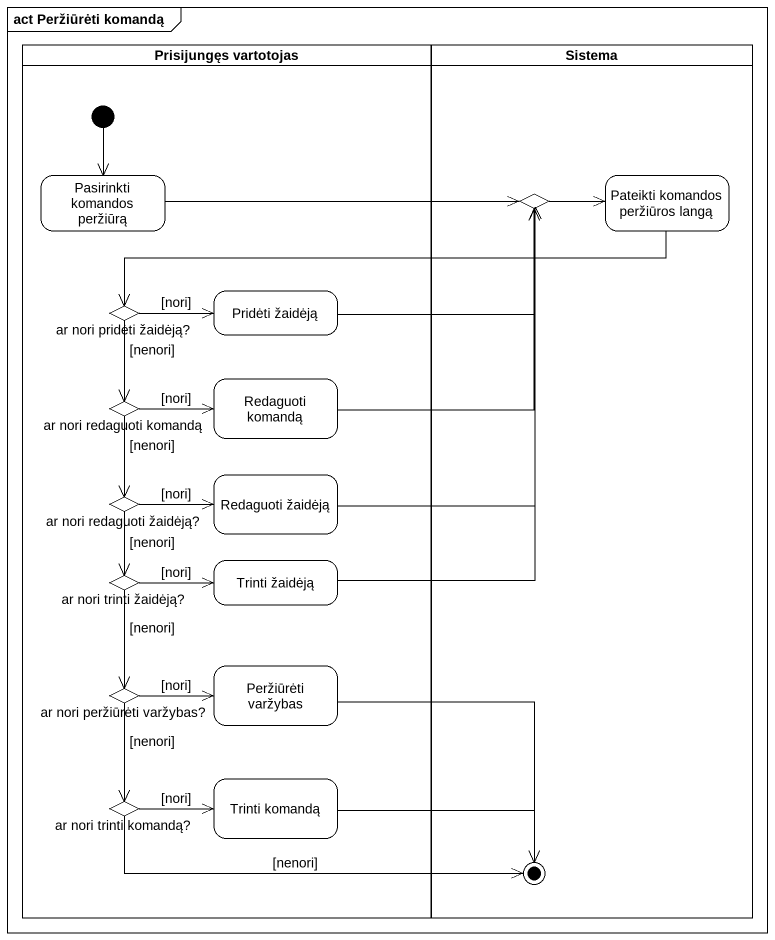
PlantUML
@startuml
mainframe act Peržiūrėti komandą
hide empty description
state "Prisijungęs vartotojas" as Prisijungęs_vartotojas <<partition>> {
  state "Pasirinkti komandos peržiūrą" as Pasirinkti_komandos_peržiūrą
  state "ar nori pridėti žaidėją?" as ar_nori_pridėti_žaidėją <<choice>>
  state "Pridėti žaidėją" as Pridėti_žaidėją
  state "ar nori redaguoti komandą" as ar_nori_redaguoti_komandą <<choice>>
  state "Redaguoti komandą" as Redaguoti_komandą
  state "Redaguoti žaidėją" as Redaguoti_žaidėją
  state "ar nori redaguoti žaidėją?" as ar_nori_redaguoti_žaidėją <<choice>>
  state "ar nori trinti žaidėją?" as ar_nori_trinti_žaidėją <<choice>>
  state "Trinti žaidėją" as Trinti_žaidėją
  state "ar nori peržiūrėti varžybas?" as ar_nori_peržiūrėti_varžybas <<choice>>
  state "Peržiūrėti varžybas" as Peržiūrėti_varžybas
  state "ar nori trinti komandą?" as ar_nori_trinti_komandą <<choice>>
  state "Trinti komandą" as Trinti_komandą
  [*] --> Pasirinkti_komandos_peržiūrą
}
state Sistema <<partition>> {
  state choice1 <<choice>>
  state "Pateikti komandos peržiūros langą" as Pateikti_komandos_peržiūros
  state final1 <<end>>
}
Pasirinkti_komandos_peržiūrą -right-> choice1
choice1 -right-> Pateikti_komandos_peržiūros
Pateikti_komandos_peržiūros -left-> ar_nori_pridėti_žaidėją
ar_nori_pridėti_žaidėją -right-> Pridėti_žaidėją : [nori]
ar_nori_pridėti_žaidėją --> ar_nori_redaguoti_komandą : [nenori]
Pridėti_žaidėją -right-> choice1
ar_nori_redaguoti_komandą -right-> Redaguoti_komandą : [nori]
ar_nori_redaguoti_komandą --> ar_nori_redaguoti_žaidėją : [nenori]
Redaguoti_komandą -up-> choice1
Redaguoti_žaidėją -up-> choice1
ar_nori_redaguoti_žaidėją -right-> Redaguoti_žaidėją : [nori]
ar_nori_redaguoti_žaidėją --> ar_nori_trinti_žaidėją : [nenori]
ar_nori_trinti_žaidėją -right-> Trinti_žaidėją : [nori]
ar_nori_trinti_žaidėją --> ar_nori_peržiūrėti_varžybas : [nenori]
Trinti_žaidėją -up-> choice1
ar_nori_peržiūrėti_varžybas -right-> Peržiūrėti_varžybas : [nori]
ar_nori_peržiūrėti_varžybas --> ar_nori_trinti_komandą : [nenori]
Peržiūrėti_varžybas --> final1
ar_nori_trinti_komandą -right-> Trinti_komandą : [nori]
ar_nori_trinti_komandą -right-> final1 : [nenori]
Trinti_komandą -right-> final1
@enduml
